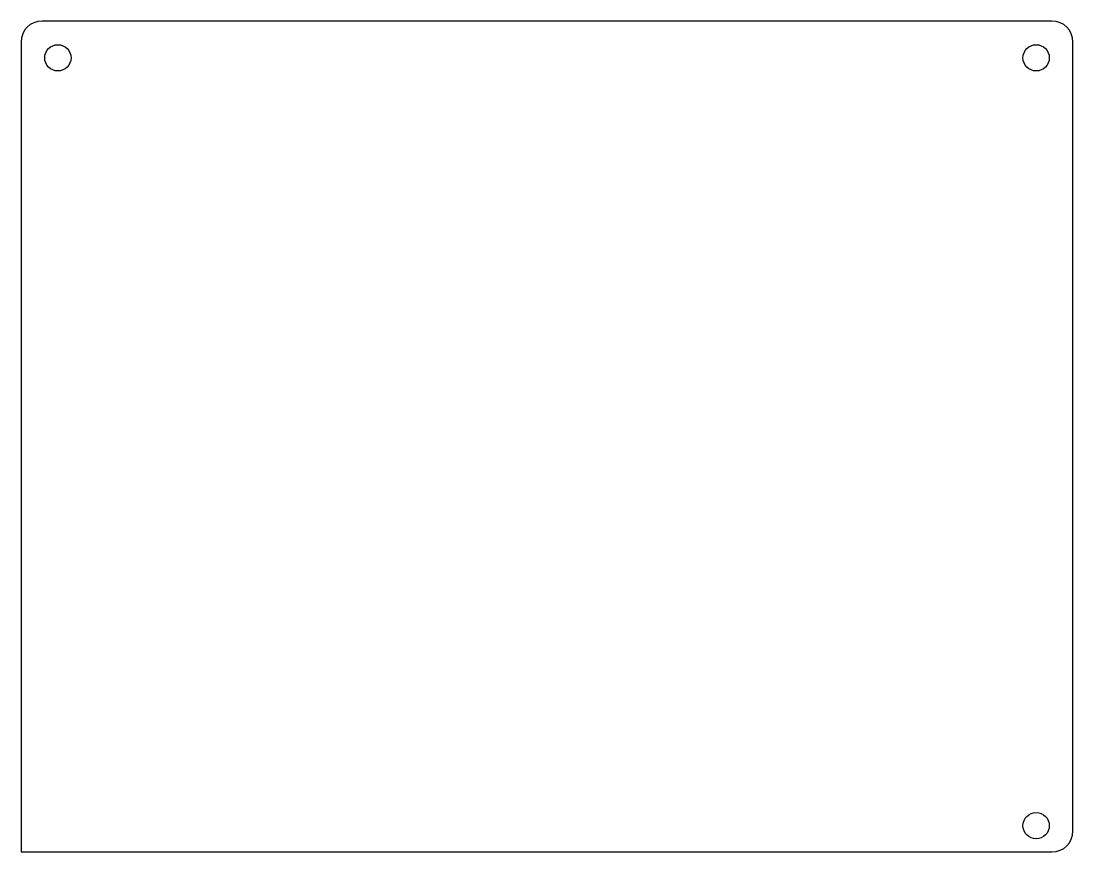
# Model space of a CAD drawing. Header units: millimetres. Extents: x -50 to 50, y -40 to 40.
import ezdxf

# ---------------------------------------------------------------- set-up
doc = ezdxf.new("R2010")
doc.units = ezdxf.units.MM

msp = doc.modelspace()

# ---------------------------------------------------------------- linework, layer by layer
msp.add_lwpolyline([(-48, 39.5, 0.41421), (-50, 37.5), (-50, -39.5), (48, -39.5, 0.41421), (50, -37.5), (50, 37.5, 0.41421), (48, 39.5)], format="xyb", close=True)
for centre in [(-46.5, 36), (46.5, 36), (46.5, -37)]:
    msp.add_circle(centre, 1.25)

doc.saveas('drawing.dxf')
